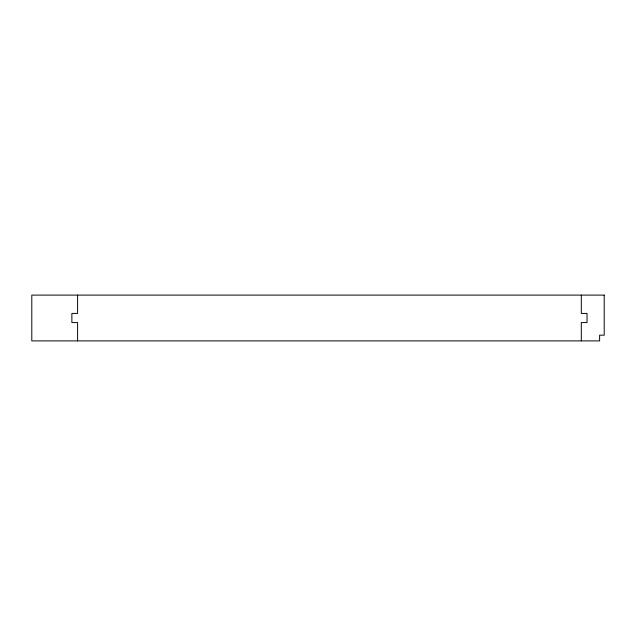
<?xml version="1.0" encoding="UTF-8"?>
<svg xmlns="http://www.w3.org/2000/svg" width="636" height="636" viewBox="0 0 636 636"><rect width="100%" height="100%" fill="white"/><g stroke="black" fill="none" stroke-linecap="round" stroke-linejoin="round"><path stroke-width="0.95" d="M581.304 295.104L581.304 313.421L587.028 313.421L587.028 322.579L581.304 322.579L581.304 340.896M77.592 295.104L77.592 313.421L71.868 313.421L71.868 322.579L77.592 322.579L77.592 340.896M604.2 295.104L31.8 295.104L31.8 340.896L599.621 340.896L599.621 335.172L604.2 335.172L604.2 295.104"/></g></svg>
